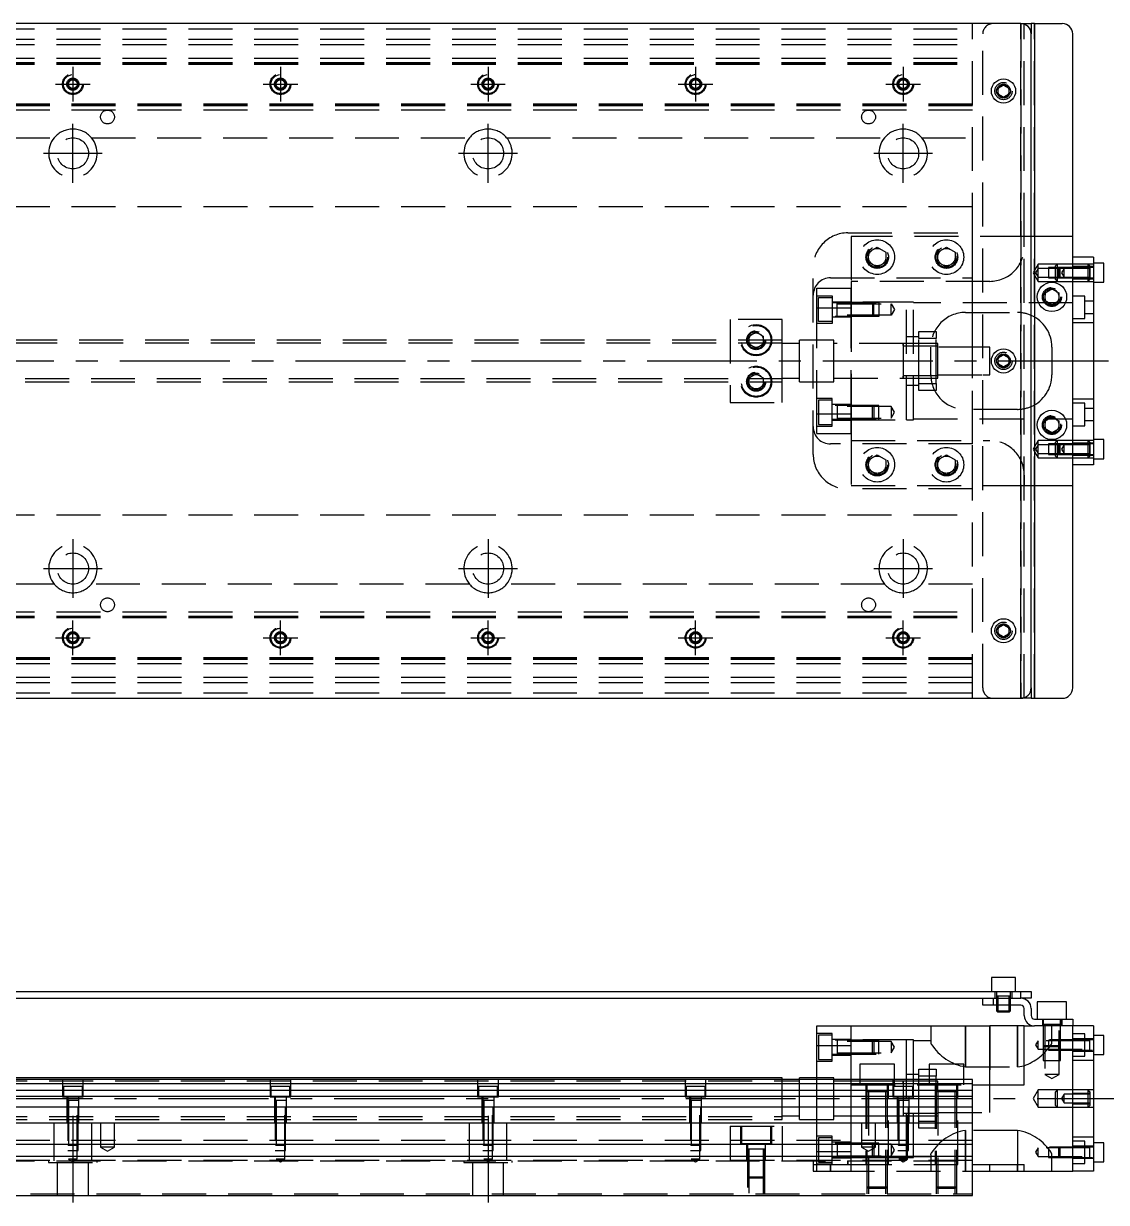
# Model space of a CAD drawing. Extents: x -28 to 973, y -273 to 112.
# Drawn here: x 502.7 to 815.7, y -243.2 to 97.5 of the extents above; entities that cross this region are included whole.
import ezdxf

# ---------------------------------------------------------------- set-up
doc = ezdxf.new("R2010")
doc.units = 0
doc.linetypes.add('CENTER', pattern=[50.8, 31.75, -6.35, 6.35, -6.35])
doc.linetypes.add('DASHED', pattern=[19.05, 12.7, -6.35])
doc.layers.get('0').update_dxf_attribs({"linetype": 'CONTINUOUS'})
doc.layers.add('CENTER', color=1, linetype='CENTER')

msp = doc.modelspace()

# ---------------------------------------------------------------- linework, layer by layer
at = {"color": 7, "linetype": 'CONTINUOUS'}
for p, q in [((791, 97.5), (3, 97.5)), ((791, 97.5), (794, 97.5)), ((794, 97.5), (794, 94.5)), ((795, 97.5), (794, 97.5)), ((795, 97.5), (795, -97.5)), ((795, 97.5), (803, 97.5)), ((794, -94.5), (794, 94.5)), ((806, -94.5), (806, 94.5)), ((784.5, 78.866026), (786, 79.73205)), ((784.5, 77.133974), (784.5, 78.866026)), ((786, 79.73205), (787.5, 78.866026)), ((787.5, 78.866026), (787.5, 77.133974)), ((786, 76.26795), (784.5, 77.133974)), ((787.5, 77.133974), (786, 76.26795)), ((806, -36), (806, 36)), ((812, 30), (806, 30)), ((812, 30), (812, -30)), ((815, 28.25), (812, 28.25)), ((815, 22.75), (815, 28.25)), ((811, 23.999994), (811, 24.00051)), ((798, 19.6547), (800, 20.809402)), ((800, 20.809402), (802, 19.6547)), ((812, 22.75), (815, 22.75)), ((798, 17.3453), (798, 19.6547)), ((800, 16.190598), (798, 17.3453)), ((802, 17.3453), (800, 16.190598)), ((802, 19.6547), (802, 17.3453)), ((784.5, 0.866026), (786, 1.73205)), ((784.5, -0.866026), (784.5, 0.866026)), ((786, 1.73205), (787.5, 0.866026)), ((787.5, 0.866026), (787.5, -0.866026)), ((786, -1.73205), (784.5, -0.866026)), ((787.5, -0.866026), (786, -1.73205)), ((798, -17.3453), (800, -16.190598)), ((800, -16.190598), (802, -17.3453)), ((798, -19.6547), (798, -17.3453)), ((800, -20.809402), (798, -19.6547)), ((802, -19.6547), (800, -20.809402)), ((802, -17.3453), (802, -19.6547)), ((815, -22.75), (812, -22.75)), ((815, -28.25), (815, -22.75)), ((811, -27.000006), (811, -26.99949)), ((812, -30), (806, -30)), ((812, -28.25), (815, -28.25)), ((784.5, -77.133974), (786, -76.26795)), ((784.5, -78.866026), (784.5, -77.133974)), ((786, -76.26795), (787.5, -77.133974)), ((787.5, -77.133974), (787.5, -78.866026)), ((786, -79.73205), (784.5, -78.866026)), ((787.5, -78.866026), (786, -79.73205)), ((794, -94.5), (794, -97.5)), ((3, -97.5), (791, -97.5)), ((794, -97.5), (791, -97.5)), ((794, -97.5), (795, -97.5)), ((795, -97.5), (803, -97.5)), ((789.5, -178.21), (782.5, -178.21)), ((782.5, -178.21), (782.5, -182.21)), ((789.5, -182.21), (789.5, -178.21)), ((497, -182.21), (791, -182.21)), ((791, -184.21), (791, -182.21)), ((791, -182.21), (794, -182.21)), ((794, -182.21), (794, -184.21)), ((497, -184.21), (783, -184.21)), ((780, -186.21), (780, -184.21)), ((783, -186.21), (780, -186.21)), ((783, -184.21), (783, -186.21)), ((783, -184.21), (791, -184.21)), ((783, -184.21), (791, -184.21)), ((791, -186.21), (783, -186.21)), ((784, -186.21), (784, -187.86)), ((784.35, -186.21), (784.35, -188.21)), ((787.65, -188.21), (787.65, -186.21)), ((788, -187.86), (788, -186.21)), ((794, -184.21), (791, -184.21)), ((792, -189.21), (792, -187.21)), ((794, -187.21), (794, -189.21)), ((804.25, -185.21), (795.75, -185.21)), ((795.75, -185.21), (795.75, -190.21)), ((804.25, -190.21), (804.25, -185.21)), ((784, -187.86), (788, -187.86)), ((784, -187.86), (784.35, -188.21)), ((787.65, -188.21), (784.35, -188.21)), ((787.65, -188.21), (788, -187.86)), ((795, -190.21), (803, -190.21)), ((803, -192.21), (803, -190.21)), ((803, -190.21), (806, -190.21)), ((806, -190.21), (806, -192.21)), ((732, -197.88029), (732, -192.21)), ((732, -192.21), (742, -192.21)), ((742, -192.21), (782, -192.21)), ((742, -207.71), (742, -192.21)), ((782, -209.21), (782, -192.21)), ((792, -192.21), (782, -192.21)), ((792, -209.21), (792, -192.21)), ((792, -192.21), (795, -192.21)), ((803, -192.21), (795, -192.21)), ((806, -192.21), (803, -192.21)), ((812, -192.21), (806, -192.21)), ((806, -234.21), (806, -192.21)), ((812, -192.21), (812, -234.21)), ((815, -194.96), (812, -194.96)), ((815, -200.46), (815, -194.96)), ((732, -207.71), (732, -197.88029)), ((732, -197.88029), (742, -197.88029)), ((812, -200.46), (815, -200.46)), ((754.5, -203.21), (744.5, -203.21)), ((744.5, -203.21), (744.5, -207.71)), ((754.5, -207.71), (754.5, -203.21)), ((774.5, -203.21), (764.5, -203.21)), ((764.5, -203.21), (764.5, -207.71)), ((774.5, -207.71), (774.5, -203.21)), ((722, -207.21), (490.5, -207.21)), ((777, -207.71), (490.5, -207.71)), ((722, -207.71), (722, -207.21)), ((727, -207.71), (727, -207.21)), ((732, -207.21), (727, -207.21)), ((777, -241.21), (777, -207.71)), ((777, -208.962272), (490.5, -208.962272)), ((490.5, -210.73668), (777, -210.73668)), ((757, -208.209994), (757, -209.21)), ((758, -208.96), (757, -208.96)), ((761.5, -208.96), (758, -208.96)), ((764.5, -208.96), (761.5, -208.96)), ((766.5, -208.96), (764.5, -208.96)), ((767, -208.96), (766.5, -208.96)), ((777, -209.21), (792, -209.21)), ((777, -212.633076), (490.5, -212.633076)), ((777, -215.687372), (490.5, -215.687372)), ((757, -217.46), (767, -217.46)), ((17, -220.21), (777, -220.21)), ((777, -226.51), (17, -226.51)), ((815, -225.96), (812, -225.96)), ((815, -231.46), (815, -225.96)), ((777, -229.91), (17, -229.91)), ((812, -231.46), (815, -231.46)), ((777, -232.21), (792, -232.21)), ((777, -234.21), (782, -234.21)), ((782, -234.21), (782, -232.21)), ((782, -234.21), (792, -234.21)), ((792, -234.21), (792, -232.21)), ((792, -234.21), (806, -234.21)), ((812, -234.21), (806, -234.21)), ((17, -241.21), (777, -241.21))]:
    msp.add_line(p, q, dxfattribs=at)
at = {"color": 3, "linetype": 'DASHED'}
for p, q in [((17, 96), (777, 96)), ((777, -97.5), (777, 97.5)), ((791, -97.5), (791, 97.5)), ((791, 97.5), (791, -97.5)), ((792, -97.5), (792, 97.5)), ((795, -97.5), (795, 97.5)), ((17, 93), (777, 93)), ((780, -94.5), (780, 94.5)), ((17, 91.5), (777, 91.5)), ((17, 87.5), (777, 87.5)), ((17, 86.247728), (777, 86.247728)), ((17, 86.1147), (777, 86.1147)), ((17, 86.1), (777, 86.1)), ((17, 85.8), (777, 85.8)), ((515.75, 80.721688), (517, 81.443376)), ((515.75, 79.278312), (515.75, 80.721688)), ((517, 78.556624), (515.75, 79.278312)), ((517, 81.443376), (518.25, 80.721688)), ((518.25, 79.278312), (517, 78.556624)), ((518.25, 80.721688), (518.25, 79.278312)), ((518.477374, 80.25955), (518.5, 80)), ((575.5, 80), (575.516134, 80.21941)), ((575.75, 80.721688), (577, 81.443376)), ((575.75, 79.278312), (575.75, 80.721688)), ((577, 78.556624), (575.75, 79.278312)), ((577, 81.443376), (578.25, 80.721688)), ((578.25, 79.278312), (577, 78.556624)), ((578.25, 80.721688), (578.25, 79.278312)), ((635.75, 80.721688), (637, 81.443376)), ((635.75, 79.278312), (635.75, 80.721688)), ((637, 78.556624), (635.75, 79.278312)), ((637, 81.443376), (638.25, 80.721688)), ((638.25, 79.278312), (637, 78.556624)), ((638.25, 80.721688), (638.25, 79.278312)), ((638.477374, 80.25955), (638.5, 80)), ((695.75, 80.721688), (697, 81.443376)), ((695.75, 79.278312), (695.75, 80.721688)), ((697, 78.556624), (695.75, 79.278312)), ((697, 81.443376), (698.25, 80.721688)), ((698.25, 79.278312), (697, 78.556624)), ((698.25, 80.721688), (698.25, 79.278312)), ((698.477374, 80.25955), (698.5, 80)), ((755.75, 80.721688), (757, 81.443376)), ((755.75, 79.278312), (755.75, 80.721688)), ((757, 78.556624), (755.75, 79.278312)), ((757, 81.443376), (758.25, 80.721688)), ((758.25, 79.278312), (757, 78.556624)), ((758.25, 80.721688), (758.25, 79.278312)), ((758.477374, 80.25955), (758.5, 80)), ((787.973226, 78.326156), (788, 78)), ((777, 74.2), (17, 74.2)), ((777, 73.9), (17, 73.9)), ((777, 73.8853), (17, 73.8853)), ((777, 73.752272), (17, 73.752272)), ((777, 72.5), (17, 72.5)), ((402.361903, 64.5), (511.638097, 64.5)), ((522.361903, 64.5), (631.638097, 64.5)), ((642.361903, 64.5), (751.638098, 64.5)), ((762.361902, 64.5), (777, 64.5)), ((777, 44.5), (17, 44.5)), ((741, 37), (777, 37)), ((742, 36), (742, 23)), ((792, 36), (742, 36)), ((777, 24), (777, 37)), ((794, 36), (792, 36)), ((792, 33), (792, 36)), ((806, 36), (794, 36)), ((747, 31.443376), (749.5, 32.886752)), ((747, 28.556624), (747, 31.443376)), ((749.5, 32.886752), (752, 31.443376)), ((752, 31.443376), (752, 28.556624)), ((767, 31.443376), (769.5, 32.886752)), ((767, 28.556624), (767, 31.443376)), ((769.5, 32.886752), (772, 31.443376)), ((772, 31.443376), (772, 28.556624)), ((746.5, 30), (746.520026, 30.346056)), ((749.5, 27.113248), (747, 28.556624)), ((752, 28.556624), (749.5, 27.113248)), ((769.5, 27.113248), (767, 28.556624)), ((772, 28.556624), (769.5, 27.113248)), ((772.477798, 30.364306), (772.5, 30)), ((796, 28), (794.556624, 25.5)), ((796, 26.75), (796, 28)), ((801.5, 28), (796, 28)), ((801.5, 28), (801, 27.5)), ((801, 26.999994), (801, 27.5)), ((801.5, 28), (801.5, 26.999994)), ((806, 28), (801.5, 28)), ((810.5, 28), (806, 28)), ((810.5, 27), (810.5, 28)), ((811, 27.5), (810.5, 28)), ((812, 28), (810.5, 28)), ((811, 27.5), (811, 27.140536)), ((731, -27), (731, 27)), ((736, 24), (777, 24)), ((777, 4), (777, 24)), ((794.556624, 25.5), (796, 23)), ((796, 26.75), (795.278312, 25.5)), ((795.278312, 25.5), (796, 24.25)), ((796, 24.25), (796, 26.75)), ((799, 26.75), (796, 26.75)), ((796, 23), (796, 24.25)), ((796, 24.25), (799, 24.25)), ((799, 26.999994), (799, 24.000006)), ((802.249994, 26.999994), (799, 26.999994)), ((802, 26.75), (799, 26.75)), ((799, 24.25), (802, 24.25)), ((799, 24.000006), (802.249994, 24.000006)), ((801, 24.000006), (801, 26.999994)), ((801, 23.5), (801, 24.000006)), ((801.5, 26.999994), (801.5, 24.000006)), ((801.5, 24.000006), (801.5, 23)), ((802.25, 27), (802, 26.75)), ((802, 24.25), (802, 26.75)), ((806, 26.75), (802, 26.75)), ((802, 24.25), (806, 24.25)), ((802, 24.25), (802.25, 24)), ((806, 26.999994), (802.249994, 26.999994)), ((802.249994, 24.000006), (806, 24.000006)), ((802.25, 27), (802.25, 24)), ((806, 27), (802.25, 27)), ((802.25, 24), (806, 24)), ((803.5, 26.75), (802.778312, 25.5)), ((802.778312, 25.5), (803.5, 24.25)), ((803.5, 24.25), (803.5, 26.75)), ((812, 27.25), (806, 27.25)), ((811, 27), (806, 27)), ((811, 26.75), (806, 26.75)), ((806, 24.25), (811, 24.25)), ((806, 24), (811, 24)), ((810.5, 26.75), (810.5, 27)), ((810.5, 24.25), (810.5, 26.75)), ((810.5, 24), (810.5, 24.25)), ((810.5, 23), (810.5, 24)), ((811, 27), (810.995, 27)), ((810.995, 24), (811, 24)), ((811, 27.140536), (811, 27)), ((811, 26.875392), (811, 27)), ((811, 27), (811, 26.875392)), ((812, 27), (811, 27)), ((811.005, 27), (811, 27)), ((811, 24.124608), (811, 26.875392)), ((811, 26.875392), (811, 25.498804)), ((811, 25.498804), (811, 24.124608)), ((811, 24), (811, 24.124608)), ((811, 24.124608), (811, 24)), ((811, 24), (811, 23.859464)), ((811, 24), (812, 24)), ((811, 24), (811.005, 24)), ((811, 23.859464), (811, 23.5)), ((732, 21), (742, 21)), ((732, 15.32971), (732, 21)), ((782, 23), (742, 23)), ((742, 23), (742, 15.32971)), ((742, 15.32971), (742, 21)), ((796, 23), (801.5, 23)), ((801, 23.5), (801.5, 23)), ((801.5, 23), (806, 23)), ((806, 23.75), (812, 23.75)), ((806, 23), (810.5, 23)), ((810.5, 23), (811, 23.5)), ((810.5, 23), (812, 23)), ((732, 18.849242), (736.5, 18.849242)), ((732.5, 11.349242), (732.5, 18.349242)), ((732.5, 18.349242), (736.5, 18.349242)), ((736.5, 18.849242), (736.5, 10.849242)), ((736.5, 17.099242), (742, 17.099242)), ((797.5, 18.5), (797.52689, 18.865682)), ((809.5, 18.75), (806, 18.75)), ((809.5, 12.25), (809.5, 18.75)), ((812, 17.25), (809.5, 17.25)), ((732, 15.32971), (742, 15.32971)), ((732, -15.32971), (732, 15.32971)), ((736.5, 16.849238), (750, 16.849238)), ((737.9, 12.849238), (737.9, 16.849248)), ((737.9, 16.499242), (753.5, 16.499242)), ((758, 17), (742, 17)), ((758, 17), (742, 17)), ((748.15, 16.849238), (742, 16.849238)), ((742, -15.32971), (742, 15.32971)), ((742, 15.32971), (742, -15.32971)), ((748.15, 16.849242), (748.15, 12.849242)), ((748.15, 16.849242), (748.5, 16.499242)), ((750, 16.849238), (748.15, 16.849238)), ((748.5, 13.199242), (748.5, 16.499242)), ((750, 16.849238), (750, 12.849248)), ((753.5, 13.199242), (753.5, 16.499242)), ((753.5, 16.499242), (754.452628, 14.849242)), ((754.452628, 14.849242), (753.5, 13.199242)), ((758, -17), (758, 17)), ((760, 17), (758, 17)), ((760, -17), (760, 17)), ((806, 16.75), (760, 16.75)), ((775, 14), (790, 14)), ((809.5, 13.75), (812, 13.75)), ((707, 12), (707, -12)), ((722, 12), (707, 12)), ((722, 6), (722, 12)), ((736.5, 10.849242), (732, 10.849242)), ((736.5, 11.349242), (732.5, 11.349242)), ((750, 12.849248), (736.5, 12.849248)), ((742, 12.599242), (736.5, 12.599242)), ((753.5, 13.199242), (737.9, 13.199242)), ((748.5, 13.199242), (748.15, 12.849242)), ((806, 12.25), (809.5, 12.25)), ((812, 11), (806, 11)), ((712.5, 7.1547), (714.5, 8.309402)), ((712.5, 4.8453), (712.5, 7.1547)), ((714.5, 8.309402), (716.5, 7.1547)), ((716.5, 7.1547), (716.5, 4.8453)), ((761.5, 7), (758, 7)), ((761.5, 8.5), (766.5, 8.5)), ((761.5, 6.5), (761.5, 8.5)), ((766.5, 8.5), (766.5, 6.5)), ((722, 6), (427, 6)), ((722, 5.125), (427, 5.125)), ((712, 6), (712.018502, 6.303588)), ((714.5, 3.690598), (712.5, 4.8453)), ((716.5, 4.8453), (714.5, 3.690598)), ((722, -6), (722, 6)), ((727, 5), (722, 5)), ((727, -6), (727, 6)), ((732, 6), (727, 6)), ((727, -6), (727, 6)), ((737, 6), (727, 6)), ((737, -6), (737, 6)), ((737, -6), (737, 6)), ((757.005, 5), (737, 5)), ((756.995, 5), (737, 5)), ((766.5, 5), (756.995, 5)), ((757.005, 5), (756.995, 5)), ((757, 5.000006), (757, -5.000006)), ((757, 5.000006), (757, -5.000006)), ((757, 4.43509), (757, 5)), ((757, 5), (757, 4.435078)), ((757, 4.435078), (757, -4.43509)), ((767, 4.25), (757, 4.25)), ((766.5, 5), (757.005, 5)), ((766.5, 6.5), (761.5, 6.5)), ((761.5, -6.5), (761.5, 6.5)), ((765, -4), (765, 4)), ((766.5, -6.5), (766.5, 6.5)), ((767, 5), (766.5, 5)), ((767, -5), (767, 5)), ((780, 4), (767, 4)), ((777, -4), (777, 4)), ((782, 4), (780, 4)), ((782, -4), (782, 4)), ((800, 4), (800, -4)), ((787.973226, 0.326156), (788, 0)), ((427, -5.125), (722, -5.125)), ((427, -6), (722, -6)), ((712, -6), (712.018502, -5.696412)), ((712.5, -4.8453), (714.5, -3.690598)), ((712.5, -7.1547), (712.5, -4.8453)), ((714.5, -3.690598), (716.5, -4.8453)), ((716.5, -4.8453), (716.5, -7.1547)), ((722, -5), (727, -5)), ((722, -12), (722, -6)), ((727, -6), (732, -6)), ((727, -6), (737, -6)), ((737, -5), (757.005, -5)), ((737, -5), (756.995, -5)), ((756.995, -5), (766.5, -5)), ((756.995, -5), (757.005, -5)), ((757, -4.25), (767, -4.25)), ((757, -5), (757, -4.435078)), ((757, -4.43509), (757, -5)), ((757.005, -5), (766.5, -5)), ((761.5, -6.5), (766.5, -6.5)), ((761.5, -8.5), (761.5, -6.5)), ((766.5, -5), (767, -5)), ((766.5, -6.5), (766.5, -8.5)), ((767, -4), (780, -4)), ((777, -24), (777, -4)), ((780, -4), (782, -4)), ((714.5, -8.309402), (712.5, -7.1547)), ((716.5, -7.1547), (714.5, -8.309402)), ((758, -7), (761.5, -7)), ((766.5, -8.5), (761.5, -8.5)), ((707, -12), (722, -12)), ((736.5, -10.849242), (732, -10.849242)), ((732.5, -11.349242), (732.5, -18.349242)), ((736.5, -11.349242), (732.5, -11.349242)), ((736.5, -18.849242), (736.5, -10.849242)), ((742, -12.599242), (736.5, -12.599242)), ((750, -12.849248), (736.5, -12.849248)), ((737.9, -12.849238), (737.9, -16.849248)), ((753.5, -13.199242), (737.9, -13.199242)), ((748.15, -16.849242), (748.15, -12.849242)), ((748.5, -13.199242), (748.15, -12.849242)), ((748.5, -13.199242), (748.5, -16.499242)), ((750, -16.849238), (750, -12.849248)), ((753.5, -13.199242), (753.5, -16.499242)), ((754.452628, -14.849242), (753.5, -13.199242)), ((806, -11), (812, -11)), ((809.5, -12.25), (806, -12.25)), ((809.5, -18.75), (809.5, -12.25)), ((732, -15.32971), (742, -15.32971)), ((732, -21), (732, -15.32971)), ((736.5, -16.849238), (750, -16.849238)), ((737.9, -16.499242), (753.5, -16.499242)), ((742, -21), (742, -15.32971)), ((742, -15.32971), (742, -23)), ((742, -17), (758, -17)), ((742, -17), (758, -17)), ((748.15, -16.849242), (748.5, -16.499242)), ((753.5, -16.499242), (754.452628, -14.849242)), ((758, -17), (760, -17)), ((760, -16.75), (806, -16.75)), ((790, -14), (775, -14)), ((812, -13.75), (809.5, -13.75)), ((732, -18.849242), (736.5, -18.849242)), ((732.5, -18.349242), (736.5, -18.349242)), ((736.5, -17.099242), (742, -17.099242)), ((802.483582, -18.213962), (802.5, -18.5)), ((806, -18.75), (809.5, -18.75)), ((809.5, -17.25), (812, -17.25)), ((732, -21), (742, -21)), ((742, -23), (782, -23)), ((742, -23), (742, -36)), ((796, -23), (794.556624, -25.5)), ((796, -24.25), (796, -23)), ((801.5, -23), (796, -23)), ((801.5, -23), (801, -23.5)), ((801, -24.000006), (801, -23.5)), ((801.5, -23), (801.5, -24.000006)), ((806, -23), (801.5, -23)), ((810.5, -23), (806, -23)), ((812, -23.75), (806, -23.75)), ((810.5, -24), (810.5, -23)), ((811, -23.5), (810.5, -23)), ((812, -23), (810.5, -23)), ((811, -23.5), (811, -23.859464)), ((777, -24), (736, -24)), ((747, -28.556624), (749.5, -27.113248)), ((749.5, -27.113248), (752, -28.556624)), ((767, -28.556624), (769.5, -27.113248)), ((769.5, -27.113248), (772, -28.556624)), ((777, -37), (777, -24)), ((794.556624, -25.5), (796, -28)), ((796, -24.25), (795.278312, -25.5)), ((795.278312, -25.5), (796, -26.75)), ((796, -26.75), (796, -24.25)), ((799, -24.25), (796, -24.25)), ((796, -28), (796, -26.75)), ((796, -26.75), (799, -26.75)), ((799, -24.000006), (799, -26.999994)), ((802.249994, -24.000006), (799, -24.000006)), ((802, -24.25), (799, -24.25)), ((799, -26.75), (802, -26.75)), ((799, -26.999994), (802.249994, -26.999994)), ((801, -26.999994), (801, -24.000006)), ((801, -27.5), (801, -26.999994)), ((801.5, -24.000006), (801.5, -26.999994)), ((801.5, -26.999994), (801.5, -28)), ((802.25, -24), (802, -24.25)), ((802, -26.75), (802, -24.25)), ((806, -24.25), (802, -24.25)), ((802, -26.75), (806, -26.75)), ((802, -26.75), (802.25, -27)), ((806, -24.000006), (802.249994, -24.000006)), ((802.249994, -26.999994), (806, -26.999994)), ((802.25, -24), (802.25, -27)), ((806, -24), (802.25, -24)), ((802.25, -27), (806, -27)), ((803.5, -24.25), (802.778312, -25.5)), ((802.778312, -25.5), (803.5, -26.75)), ((803.5, -26.75), (803.5, -24.25)), ((811, -24), (806, -24)), ((811, -24.25), (806, -24.25)), ((806, -26.75), (811, -26.75)), ((806, -27), (811, -27)), ((806, -27.25), (812, -27.25)), ((810.5, -24.25), (810.5, -24)), ((810.5, -26.75), (810.5, -24.25)), ((810.5, -27), (810.5, -26.75)), ((810.5, -28), (810.5, -27)), ((811, -24), (810.995, -24)), ((810.995, -27), (811, -27)), ((811, -23.859464), (811, -24)), ((811, -24.124608), (811, -24)), ((811, -24), (811, -24.124608)), ((811.005, -24), (811, -24)), ((812, -24), (811, -24)), ((811, -26.875392), (811, -24.124608)), ((811, -24.124608), (811, -25.501196)), ((811, -25.501196), (811, -26.875392)), ((811, -27), (811, -26.875392)), ((811, -26.875392), (811, -27)), ((811, -27), (811, -27.140536)), ((811, -27), (811.005, -27)), ((811, -27), (812, -27)), ((811, -27.140536), (811, -27.5)), ((746.5, -30), (746.520026, -29.653944)), ((747, -31.443376), (747, -28.556624)), ((752, -28.556624), (752, -31.443376)), ((767, -31.443376), (767, -28.556624)), ((772, -28.556624), (772, -31.443376)), ((772.477798, -29.635694), (772.5, -30)), ((796, -28), (801.5, -28)), ((801, -27.5), (801.5, -28)), ((801.5, -28), (806, -28)), ((806, -28), (810.5, -28)), ((810.5, -28), (811, -27.5)), ((810.5, -28), (812, -28)), ((749.5, -32.886752), (747, -31.443376)), ((752, -31.443376), (749.5, -32.886752)), ((769.5, -32.886752), (767, -31.443376)), ((772, -31.443376), (769.5, -32.886752)), ((792, -33), (792, -36)), ((777, -37), (741, -37)), ((742, -36), (792, -36)), ((792, -36), (794, -36)), ((794, -36), (806, -36)), ((17, -44.5), (777, -44.5)), ((511.638097, -64.5), (402.361903, -64.5)), ((631.638097, -64.5), (522.361903, -64.5)), ((751.638098, -64.5), (642.361903, -64.5)), ((777, -64.5), (762.361902, -64.5)), ((17, -72.5), (777, -72.5)), ((17, -73.752272), (777, -73.752272)), ((17, -73.8853), (777, -73.8853)), ((17, -73.9), (777, -73.9)), ((17, -74.2), (777, -74.2)), ((777, -73.752272), (777, -72.5)), ((787.973226, -77.673844), (788, -78)), ((515.75, -79.278312), (517, -78.556624)), ((515.75, -80.721688), (515.75, -79.278312)), ((517, -81.443376), (515.75, -80.721688)), ((517, -78.556624), (518.25, -79.278312)), ((518.25, -80.721688), (517, -81.443376)), ((518.25, -79.278312), (518.25, -80.721688)), ((518.477374, -79.74045), (518.5, -80)), ((575.75, -79.278312), (577, -78.556624)), ((575.75, -80.721688), (575.75, -79.278312)), ((577, -81.443376), (575.75, -80.721688)), ((577, -78.556624), (578.25, -79.278312)), ((578.25, -80.721688), (577, -81.443376)), ((578.25, -79.278312), (578.25, -80.721688)), ((578.477374, -79.74045), (578.5, -80)), ((635.75, -79.278312), (637, -78.556624)), ((635.75, -80.721688), (635.75, -79.278312)), ((637, -81.443376), (635.75, -80.721688)), ((637, -78.556624), (638.25, -79.278312)), ((638.25, -80.721688), (637, -81.443376)), ((638.25, -79.278312), (638.25, -80.721688)), ((638.477374, -79.74045), (638.5, -80)), ((695.75, -79.278312), (697, -78.556624)), ((695.75, -80.721688), (695.75, -79.278312)), ((697, -81.443376), (695.75, -80.721688)), ((697, -78.556624), (698.25, -79.278312)), ((698.25, -80.721688), (697, -81.443376)), ((698.25, -79.278312), (698.25, -80.721688)), ((698.477374, -79.74045), (698.5, -80)), ((755.5, -80), (755.516134, -79.78059)), ((755.75, -79.278312), (757, -78.556624)), ((755.75, -80.721688), (755.75, -79.278312)), ((757, -81.443376), (755.75, -80.721688)), ((757, -78.556624), (758.25, -79.278312)), ((758.25, -80.721688), (757, -81.443376)), ((758.25, -79.278312), (758.25, -80.721688)), ((777, -85.8), (17, -85.8)), ((777, -86.1), (17, -86.1)), ((777, -86.1147), (17, -86.1147)), ((777, -86.247728), (17, -86.247728)), ((777, -87.5), (17, -87.5)), ((777, -91.5), (17, -91.5)), ((777, -93), (17, -93)), ((777, -96), (17, -96)), ((783.5, -182.21), (783.5, -184.21)), ((788.000006, -183.61), (783.999994, -183.61)), ((788.000006, -183.61), (783.999994, -183.61)), ((784, -182.21), (784, -186.21)), ((784.35, -183.61), (784.35, -186.21)), ((787.65, -186.21), (787.65, -183.61)), ((788, -186.21), (788, -182.21)), ((788.5, -184.21), (788.5, -182.21)), ((780, -184.21), (783, -184.21)), ((784.000006, -184.21), (784.000006, -186.21)), ((787.999994, -186.21), (787.999994, -184.21)), ((797.25, -190.21), (797.25, -192.21)), ((797.500006, -190.21), (797.500006, -202.21)), ((802.499994, -202.21), (802.499994, -190.21)), ((802.75, -192.21), (802.75, -190.21)), ((765, -192.21), (765, -196.944622)), ((775, -204.014212), (775, -192.21)), ((775, -192.21), (775, -204.014212)), ((782, -192.21), (782, -209.21)), ((790, -192.21), (790, -204.014212)), ((790, -204.014212), (790, -192.21)), ((802.500006, -191.81), (797.499994, -191.81)), ((797.9, -191.81), (797.9, -206.21)), ((800, -196.944622), (800, -192.21)), ((802.1, -206.21), (802.1, -191.81)), ((736.5, -194.360758), (732, -194.360758)), ((732.5, -194.860758), (732.5, -198.360758)), ((736.5, -194.860758), (732.5, -194.860758)), ((736.5, -202.360758), (736.5, -194.360758)), ((742, -196.110758), (736.5, -196.110758)), ((750, -196.360762), (736.5, -196.360762)), ((737.9, -196.360752), (737.9, -200.360762)), ((737.9, -196.360752), (737.9, -200.360762)), ((753.5, -196.710758), (737.9, -196.710758)), ((758, -196.21), (742, -196.21)), ((748.15, -198.360758), (748.15, -196.360758)), ((748.5, -196.710758), (748.15, -196.360758)), ((748.5, -196.710758), (748.5, -198.360758)), ((750, -200.360752), (750, -196.360762)), ((753.5, -196.710758), (753.5, -198.360758)), ((754.452628, -198.360758), (753.5, -196.710758)), ((758, -207.71), (758, -196.21)), ((760, -196.21), (758, -196.21)), ((760, -207.71), (760, -196.21)), ((765, -196.46), (760, -196.46)), ((765, -196.944622), (765.03311, -197.166202)), ((765.03311, -197.166202), (765.13006, -197.42654)), ((796, -196.46), (795.278312, -197.71)), ((796, -198.96), (796, -196.46)), ((811, -196.46), (796, -196.46)), ((799, -196.210006), (799, -199.209994)), ((812, -196.210006), (799, -196.210006)), ((799.840926, -197.487602), (799.9594, -197.192522)), ((799.9594, -197.192522), (800, -196.944622)), ((802.25, -196.21), (802, -196.46)), ((802, -198.96), (802, -196.46)), ((802.25, -196.21), (802.25, -199.21)), ((809.5, -194.46), (806, -194.46)), ((812, -195.96), (806, -195.96)), ((809.5, -200.96), (809.5, -194.46)), ((811, -199.210006), (811, -196.209994)), ((732.5, -198.360758), (732.5, -201.860758)), ((736.5, -200.360752), (750, -200.360752)), ((736.5, -200.610758), (742, -200.610758)), ((737.9, -200.010758), (753.5, -200.010758)), ((748.15, -200.360758), (748.15, -198.360758)), ((748.15, -200.360758), (748.5, -200.010758)), ((748.5, -198.360758), (748.5, -200.010758)), ((753.5, -198.360758), (753.5, -200.010758)), ((753.5, -200.010758), (754.452628, -198.360758)), ((795.278312, -197.71), (796, -198.96)), ((796, -198.96), (811, -198.96)), ((797.5, -197.81), (802.5, -197.81)), ((797.5, -197.81), (797.9, -198.21)), ((802.1, -198.21), (797.9, -198.21)), ((799, -199.209994), (812, -199.209994)), ((802, -198.96), (802.25, -199.21)), ((802.1, -198.21), (802.5, -197.81)), ((806, -199.46), (812, -199.46)), ((806, -200.96), (809.5, -200.96)), ((732, -202.360758), (736.5, -202.360758)), ((732.5, -201.860758), (736.5, -201.860758)), ((775, -204.014212), (790, -204.014212)), ((790, -204.014212), (792.000156, -203.7137)), ((797.500006, -202.21), (802.499994, -202.21)), ((812, -202.21), (806, -202.21)), ((514, -207.71), (514, -212.71)), ((520, -212.71), (520, -207.71)), ((574, -207.71), (574, -212.71)), ((580, -212.71), (580, -207.71)), ((634, -207.71), (634, -212.71)), ((640, -212.71), (640, -207.71)), ((694, -207.71), (694, -212.71)), ((700, -212.71), (700, -207.71)), ((722, -213.21), (722, -207.71)), ((727, -213.21), (727, -207.71)), ((737, -207.21), (732, -207.21)), ((732, -220.21), (732, -207.71)), ((737, -207.71), (737, -207.21)), ((737, -213.21), (737, -207.71)), ((742, -209.21), (742, -207.71)), ((744.5, -207.71), (744.5, -209.21)), ((754, -207.71), (754, -212.71)), ((754.5, -209.21), (754.5, -207.71)), ((761.5, -206.21), (758, -206.21)), ((758, -209.21), (758, -207.71)), ((760, -212.71), (760, -207.71)), ((761.5, -204.71), (764.5, -204.71)), ((761.5, -206.71), (761.5, -204.71)), ((764.5, -206.71), (761.5, -206.71)), ((761.5, -207.71), (761.5, -206.71)), ((761.5, -209.21), (761.5, -207.71)), ((764.5, -204.71), (766.5, -204.71)), ((766.5, -206.71), (764.5, -206.71)), ((764.5, -207.71), (764.5, -209.21)), ((766.5, -204.71), (766.5, -206.71)), ((766.5, -207.71), (766.5, -206.71)), ((766.5, -209.21), (766.5, -207.71)), ((774.5, -209.21), (774.5, -207.71)), ((800, -206.21), (797.9, -206.21)), ((797.9, -206.21), (800, -207.422436)), ((802.1, -206.21), (800, -206.21)), ((800, -207.422436), (802.1, -206.21)), ((72, -208.085), (722, -208.085)), ((519.75, -209.71), (514.25, -209.71)), ((514.25, -209.71), (514.25, -212.71)), ((519.75, -212.71), (519.75, -209.71)), ((579.75, -209.71), (574.25, -209.71)), ((574.25, -209.71), (574.25, -212.71)), ((579.75, -212.71), (579.75, -209.71)), ((639.75, -209.71), (634.25, -209.71)), ((634.25, -209.71), (634.25, -212.71)), ((639.75, -212.71), (639.75, -209.71)), ((699.75, -209.71), (694.25, -209.71)), ((694.25, -209.71), (694.25, -212.71)), ((699.75, -212.71), (699.75, -209.71)), ((727, -208.21), (722, -208.21)), ((742, -208.21), (737, -208.21)), ((744.5, -208.21), (742, -208.21)), ((742, -220.21), (742, -209.21)), ((742, -209.21), (777, -209.21)), ((754.5, -208.21), (744.5, -208.21)), ((746.25, -209.21), (746.25, -232.21)), ((752.500006, -211.21), (746.499994, -211.21)), ((746.500006, -209.21), (746.500006, -240.71)), ((747, -211.21), (747, -240.71)), ((752, -240.71), (752, -211.21)), ((752.499994, -240.71), (752.499994, -209.21)), ((752.75, -232.21), (752.75, -209.21)), ((759.75, -209.71), (754.25, -209.71)), ((754.25, -209.71), (754.25, -212.71)), ((757, -208.21), (754.5, -208.21)), ((757, -208.21), (756.995, -208.21)), ((757, -208.21), (757, -208.774922)), ((757, -208.211002), (757, -208.21)), ((758, -208.21), (757, -208.21)), ((757.005, -208.21), (757, -208.21)), ((757, -208.774038), (757, -208.211002)), ((757, -208.774922), (757, -209.209226)), ((757, -209.209226), (757, -218.21)), ((761.5, -208.21), (758, -208.21)), ((758, -209.71), (758, -209.21)), ((758, -212.71), (758, -209.71)), ((759.75, -212.71), (759.75, -209.71)), ((764.5, -208.21), (761.5, -208.21)), ((761.5, -219.71), (761.5, -209.21)), ((766.5, -208.21), (764.5, -208.21)), ((766.25, -209.21), (766.25, -232.21)), ((772.500006, -211.21), (766.499994, -211.21)), ((767, -208.21), (766.5, -208.21)), ((766.500006, -209.21), (766.500006, -240.71)), ((767, -209.21), (767, -208.21)), ((767, -211.21), (767, -209.21)), ((767, -211.21), (767, -240.71)), ((772, -240.71), (772, -211.21)), ((772.499994, -240.71), (772.499994, -209.21)), ((772.75, -232.21), (772.75, -209.21)), ((782, -213.21), (782, -209.21)), ((796, -210.71), (794.556624, -213.21)), ((796, -215.71), (796, -210.71)), ((801.5, -210.71), (796, -210.71)), ((801.5, -210.71), (801, -211.21)), ((801, -215.21), (801, -211.21)), ((801.5, -210.71), (801.5, -215.71)), ((806, -210.71), (801.5, -210.71)), ((810.5, -210.71), (806, -210.71)), ((810.5, -215.71), (810.5, -210.71)), ((811, -211.21), (810.5, -210.71)), ((812, -210.71), (810.5, -210.71)), ((811, -211.21), (811, -215.21)), ((514, -212.71), (520, -212.71)), ((515.25, -212.71), (515.25, -220.21)), ((515.5, -212.71), (515.5, -228.21)), ((518.5, -213.71), (515.5, -213.71)), ((515.75, -213.71), (515.75, -230.71)), ((518.25, -230.71), (518.25, -213.71)), ((518.5, -228.21), (518.5, -212.71)), ((518.5, -213.71), (518.5, -213.705)), ((518.5, -213.715), (518.5, -213.71)), ((518.75, -220.21), (518.75, -212.71)), ((574, -212.71), (580, -212.71)), ((575.25, -212.71), (575.25, -220.21)), ((575.5, -212.71), (575.5, -228.21)), ((578.5, -213.71), (575.5, -213.71)), ((575.75, -213.71), (575.75, -230.71)), ((578.25, -230.71), (578.25, -213.71)), ((578.5, -228.21), (578.5, -212.71)), ((578.5, -213.71), (578.5, -213.705)), ((578.5, -213.715), (578.5, -213.71)), ((578.75, -220.21), (578.75, -212.71)), ((634, -212.71), (640, -212.71)), ((635.25, -212.71), (635.25, -220.21)), ((635.5, -212.71), (635.5, -228.21)), ((638.5, -213.71), (635.5, -213.71)), ((635.75, -213.71), (635.75, -230.71)), ((638.25, -230.71), (638.25, -213.71)), ((638.5, -228.21), (638.5, -212.71)), ((638.5, -213.71), (638.5, -213.705)), ((638.5, -213.715), (638.5, -213.71)), ((638.75, -220.21), (638.75, -212.71)), ((694, -212.71), (700, -212.71)), ((695.25, -212.71), (695.25, -220.21)), ((695.5, -212.71), (695.5, -228.21)), ((698.5, -213.71), (695.5, -213.71)), ((695.75, -213.71), (695.75, -230.71)), ((698.25, -230.71), (698.25, -213.71)), ((698.5, -228.21), (698.5, -212.71)), ((698.5, -213.71), (698.5, -213.705)), ((698.5, -213.715), (698.5, -213.71)), ((698.75, -220.21), (698.75, -212.71)), ((722, -219.21), (722, -213.21)), ((727, -219.21), (727, -213.21)), ((737, -219.21), (737, -213.21)), ((754, -212.71), (760, -212.71)), ((755.25, -212.71), (755.25, -220.21)), ((755.5, -212.71), (755.5, -228.21)), ((758.5, -213.71), (755.5, -213.71)), ((755.75, -213.71), (755.75, -230.71)), ((758, -213.21), (758, -212.71)), ((758, -230.21), (758, -213.21)), ((758.25, -230.71), (758.25, -213.71)), ((758.5, -228.21), (758.5, -212.71)), ((758.75, -220.21), (758.75, -212.71)), ((760, -213.21), (760, -212.71)), ((760, -230.21), (760, -213.21)), ((782, -217.21), (782, -213.21)), ((794.556624, -213.21), (796, -215.71)), ((803.5, -211.96), (802.778312, -213.21)), ((802.778312, -213.21), (803.5, -214.46)), ((803.5, -214.46), (803.5, -211.96)), ((806, -211.96), (803.5, -211.96)), ((803.5, -214.46), (806, -214.46)), ((811, -211.710006), (806, -211.710006)), ((811, -211.96), (806, -211.96)), ((806, -214.46), (811, -214.46)), ((767, -217.21), (782, -217.21)), ((796, -215.71), (801.5, -215.71)), ((801, -215.21), (801.5, -215.71)), ((801.5, -215.71), (806, -215.71)), ((806, -214.709994), (811, -214.709994)), ((806, -215.71), (810.5, -215.71)), ((810.5, -215.71), (811, -215.21)), ((810.5, -215.71), (812, -215.71)), ((72, -218.335), (722, -218.335)), ((72, -219.21), (722, -219.21)), ((511.638098, -231.21), (511.638098, -220.21)), ((522.361902, -220.21), (522.361902, -231.21)), ((525, -220.21), (525, -227.21)), ((529, -227.21), (529, -220.21)), ((631.638098, -231.21), (631.638098, -220.21)), ((642.361902, -220.21), (642.361902, -231.21)), ((707, -221.21), (707, -231.21)), ((707, -221.21), (722, -221.21)), ((710, -221.21), (710, -226.21)), ((710.25, -221.21), (710.25, -226.21)), ((718.75, -226.21), (718.75, -221.21)), ((719, -226.21), (719, -221.21)), ((722, -218.21), (727, -218.21)), ((722, -221.21), (722, -231.21)), ((727, -219.21), (732, -219.21)), ((732, -219.21), (737, -219.21)), ((732, -226.51), (732, -220.21)), ((737, -218.21), (742, -218.21)), ((742, -218.21), (746.5, -218.21)), ((742, -226.51), (742, -220.21)), ((745, -220.21), (745, -227.21)), ((746.5, -218.21), (757.005, -218.21)), ((749, -227.21), (749, -220.21)), ((756.995, -218.21), (766.5, -218.21)), ((757, -218.208998), (757, -218.21)), ((757.005, -218.21), (766.5, -218.21)), ((761.5, -219.71), (766.5, -219.71)), ((761.5, -221.71), (761.5, -219.71)), ((766.5, -218.21), (767, -218.21)), ((736.5, -224.059242), (732, -224.059242)), ((732.5, -224.559242), (732.5, -226.51)), ((736.5, -224.559242), (732.5, -224.559242)), ((736.5, -232.059242), (736.5, -224.059242)), ((766.5, -221.71), (761.5, -221.71)), ((790, -222.405788), (775, -222.405788)), ((775, -234.21), (775, -222.405788)), ((775, -222.405788), (775, -232.21)), ((790, -222.405788), (790, -234.21)), ((806, -224.21), (812, -224.21)), ((777, -225.36), (17, -225.36)), ((515.5, -226.46), (518.5, -226.46)), ((515.5, -226.46), (515.55, -226.51)), ((515.5, -228.21), (518.5, -228.21)), ((515.500006, -226.460006), (515.500006, -226.51)), ((515.55, -226.51), (515.75, -226.71)), ((518.25, -226.71), (515.75, -226.71)), ((518.25, -226.71), (518.45, -226.51)), ((518.45, -226.51), (518.5, -226.46)), ((518.499994, -226.51), (518.499994, -226.460006)), ((529, -227.21), (525, -227.21)), ((525, -227.21), (527, -228.3647)), ((527, -228.3647), (529, -227.21)), ((575.5, -226.46), (578.5, -226.46)), ((575.5, -226.46), (575.55, -226.51)), ((575.5, -228.21), (578.5, -228.21)), ((575.500006, -226.460006), (575.500006, -226.51)), ((575.55, -226.51), (575.75, -226.71)), ((578.25, -226.71), (575.75, -226.71)), ((578.25, -226.71), (578.45, -226.51)), ((578.45, -226.51), (578.5, -226.46)), ((578.499994, -226.51), (578.499994, -226.460006)), ((635.5, -226.46), (638.5, -226.46)), ((635.5, -226.46), (635.55, -226.51)), ((635.5, -228.21), (638.5, -228.21)), ((635.500006, -226.460006), (635.500006, -226.51)), ((635.55, -226.51), (635.75, -226.71)), ((638.25, -226.71), (635.75, -226.71)), ((638.25, -226.71), (638.45, -226.51)), ((638.45, -226.51), (638.5, -226.46)), ((638.499994, -226.51), (638.499994, -226.460006)), ((695.5, -226.46), (698.5, -226.46)), ((695.5, -226.46), (695.55, -226.51)), ((695.5, -228.21), (698.5, -228.21)), ((695.500006, -226.460006), (695.500006, -226.51)), ((695.55, -226.51), (695.75, -226.71)), ((698.25, -226.71), (695.75, -226.71)), ((698.25, -226.71), (698.45, -226.51)), ((698.45, -226.51), (698.5, -226.46)), ((698.499994, -226.51), (698.499994, -226.460006)), ((710, -226.21), (719, -226.21)), ((711.75, -226.21), (711.75, -231.21)), ((717.000006, -227.81), (711.999994, -227.81)), ((712, -226.21), (712, -226.51)), ((712.000006, -226.21), (712.000006, -240.71)), ((712.4, -227.81), (712.4, -240.71)), ((716.6, -240.71), (716.6, -227.81)), ((716.999994, -240.71), (716.999994, -226.21)), ((717, -226.51), (717, -226.21)), ((717.25, -231.21), (717.25, -226.21)), ((732, -228.53971), (732, -226.51)), ((732.5, -226.51), (732.5, -228.059242)), ((732.5, -228.059242), (732.5, -229.91)), ((742, -225.809242), (736.5, -225.809242)), ((750, -226.059248), (736.5, -226.059248)), ((737.9, -226.059238), (737.9, -230.059248)), ((753.5, -226.409242), (737.9, -226.409242)), ((742, -229.91), (742, -226.51)), ((749, -227.21), (745, -227.21)), ((745, -227.21), (747, -228.3647)), ((747, -228.3647), (749, -227.21)), ((748.15, -228.059242), (748.15, -226.059242)), ((748.5, -226.409242), (748.15, -226.059242)), ((748.15, -230.059242), (748.15, -228.059242)), ((748.5, -226.409242), (748.5, -228.059242)), ((748.5, -228.059242), (748.5, -229.709242)), ((750, -230.059238), (750, -226.059248)), ((753.5, -226.409242), (753.5, -228.059242)), ((754.452628, -228.059242), (753.5, -226.409242)), ((753.5, -228.059242), (753.5, -229.709242)), ((753.5, -229.709242), (754.452628, -228.059242)), ((755.5, -226.46), (758.5, -226.46)), ((755.5, -226.46), (755.75, -226.71)), ((755.5, -228.21), (758.5, -228.21)), ((758.25, -226.71), (755.75, -226.71)), ((758.25, -226.71), (758.5, -226.46)), ((796, -227.46), (795.278312, -228.71)), ((796, -229.96), (796, -227.46)), ((811, -227.46), (796, -227.46)), ((799, -227.210006), (799, -230.209994)), ((812, -227.210006), (799, -227.210006)), ((802.25, -227.21), (802, -227.46)), ((802, -229.96), (802, -227.46)), ((802.25, -227.21), (802.25, -230.21)), ((809.5, -225.46), (806, -225.46)), ((812, -226.96), (806, -226.96)), ((809.5, -231.96), (809.5, -225.46)), ((811, -230.210006), (811, -227.209994)), ((777, -231.06), (17, -231.06)), ((17, -231.21), (777, -231.21)), ((510, -231.21), (510, -231.71)), ((518.25, -230.71), (515.75, -230.71)), ((515.75, -230.71), (517, -231.431688)), ((517, -231.431688), (518.25, -230.71)), ((524, -231.71), (524, -231.21)), ((578.25, -230.71), (575.75, -230.71)), ((575.75, -230.71), (577, -231.431688)), ((577, -231.431688), (578.25, -230.71)), ((630, -231.21), (630, -231.71)), ((638.25, -230.71), (635.75, -230.71)), ((635.75, -230.71), (637, -231.431688)), ((637, -231.431688), (638.25, -230.71)), ((644, -231.71), (644, -231.21)), ((698.25, -230.71), (695.75, -230.71)), ((695.75, -230.71), (697, -231.431688)), ((697, -231.431688), (698.25, -230.71)), ((731, -231.21), (731, -232.21)), ((732, -228.53971), (742, -228.53971)), ((732, -229.91), (732, -228.53971)), ((732, -231.21), (732, -229.91)), ((732, -234.21), (732, -231.21)), ((732.5, -229.91), (732.5, -231.21)), ((732.5, -231.21), (732.5, -231.559242)), ((732.5, -231.559242), (736.5, -231.559242)), ((736.5, -230.059238), (750, -230.059238)), ((736.5, -230.309242), (742, -230.309242)), ((737.9, -229.709242), (753.5, -229.709242)), ((741, -232.21), (741, -231.21)), ((741, -231.21), (741, -232.21)), ((742, -232.21), (742, -229.91)), ((742, -230.21), (746.5, -230.21)), ((746.5, -230.21), (758, -230.21)), ((748.15, -230.059242), (748.5, -229.709242)), ((758.25, -230.71), (755.75, -230.71)), ((755.75, -230.71), (757, -231.431688)), ((757, -231.431688), (758.25, -230.71)), ((758, -230.21), (760, -230.21)), ((760, -229.96), (765, -229.96)), ((765, -229.475378), (765.03311, -229.253798)), ((765, -229.475378), (765, -234.21)), ((765.03311, -229.253798), (765.13006, -228.99346)), ((795.278312, -228.71), (796, -229.96)), ((796, -229.96), (811, -229.96)), ((799, -230.209994), (812, -230.209994)), ((799.96689, -229.253798), (799.86994, -228.99346)), ((800, -229.475378), (799.96689, -229.253798)), ((800, -234.21), (800, -229.475378)), ((802, -229.96), (802.25, -230.21)), ((806, -230.46), (812, -230.46)), ((510, -231.71), (524, -231.71)), ((512.5, -231.71), (512.5, -241.21)), ((521.5, -241.21), (521.5, -231.71)), ((630, -231.71), (644, -231.71)), ((632.5, -231.71), (632.5, -241.21)), ((641.5, -241.21), (641.5, -231.71)), ((731, -232.21), (741, -232.21)), ((731, -232.21), (731, -234.21)), ((731, -234.21), (736, -234.21)), ((732, -232.059242), (736.5, -232.059242)), ((736, -234.21), (736, -232.21)), ((736, -232.21), (736, -234.21)), ((736, -234.21), (777, -234.21)), ((741, -232.21), (777, -232.21)), ((742, -234.21), (742, -232.21)), ((775, -232.21), (775, -234.21)), ((790, -234.21), (790, -232.21)), ((806, -231.96), (809.5, -231.96)), ((712, -235.81), (717, -235.81)), ((712, -235.81), (712.4, -236.21)), ((716.6, -236.21), (712.4, -236.21)), ((716.6, -236.21), (717, -235.81)), ((28.499992, -240.71), (777, -240.71)), ((746.5, -238.71), (752.5, -238.71)), ((746.5, -238.71), (747, -239.21)), ((752, -239.21), (747, -239.21)), ((752, -239.21), (752.5, -238.71)), ((766.5, -238.71), (772.5, -238.71)), ((766.5, -238.71), (767, -239.21)), ((772, -239.21), (767, -239.21)), ((772, -239.21), (772.5, -238.71))]:
    msp.add_line(p, q, dxfattribs=at)
for centre, radius in [((517, 80), 3), ((517, 80), 2.75), ((577, 80), 3), ((577, 80), 2.75), ((637, 80), 3), ((637, 80), 2.75), ((697, 80), 3), ((697, 80), 2.75), ((757, 80), 3), ((757, 80), 2.75), ((517, 80), 1.75), ((517, 80), 1.5), ((517, 80), 1.25), ((577, 80), 1.75), ((577, 80), 1.5), ((577, 80), 1.25), ((637, 80), 1.75), ((637, 80), 1.5), ((637, 80), 1.25), ((697, 80), 1.75), ((697, 80), 1.5), ((697, 80), 1.25), ((757, 80), 1.75), ((757, 80), 1.5), ((757, 80), 1.25), ((786, 78), 2.5), ((786, 78), 2), ((527, 70.5), 2), ((747, 70.5), 2), ((517, 60), 4.5), ((637, 60), 4.5), ((757, 60), 4.5), ((749.5, 30), 5), ((769.5, 30), 5), ((749.5, 30), 3.25), ((749.5, 30), 3), ((749.5, 30), 2.5), ((769.5, 30), 3.25), ((769.5, 30), 3), ((769.5, 30), 2.5), ((800, 18.5), 2.75), ((800, 18.5), 2.5), ((714.5, 6), 4.5), ((714.5, 6), 4.25), ((714.5, 6), 2.75), ((714.5, 6), 2.5), ((714.5, 6), 2.1), ((786, 0), 2.5), ((786, 0), 2), ((714.5, -6), 4.5), ((714.5, -6), 4.25), ((714.5, -6), 2.75), ((714.5, -6), 2.5), ((714.5, -6), 2.1), ((800, -18.5), 2.75), ((800, -18.5), 2.5), ((749.5, -30), 5), ((749.5, -30), 3.25), ((749.5, -30), 3), ((769.5, -30), 5), ((769.5, -30), 3.25), ((769.5, -30), 3), ((749.5, -30), 2.5), ((769.5, -30), 2.5), ((517, -60), 4.5), ((637, -60), 4.5), ((757, -60), 4.5), ((527, -70.5), 2), ((747, -70.5), 2), ((517, -80), 3), ((517, -80), 2.75), ((517, -80), 1.75), ((577, -80), 3), ((577, -80), 2.75), ((577, -80), 1.75), ((637, -80), 3), ((637, -80), 2.75), ((637, -80), 1.75), ((697, -80), 3), ((697, -80), 2.75), ((697, -80), 1.75), ((757, -80), 3), ((757, -80), 2.75), ((757, -80), 1.75), ((786, -78), 2.5), ((786, -78), 2), ((517, -80), 1.5), ((517, -80), 1.25), ((577, -80), 1.5), ((577, -80), 1.25), ((637, -80), 1.5), ((637, -80), 1.25), ((697, -80), 1.5), ((697, -80), 1.25), ((757, -80), 1.5), ((757, -80), 1.25)]:
    msp.add_circle(centre, radius, dxfattribs=at)
at = {"color": 7, "linetype": 'CONTINUOUS'}
for centre, radius in [((786, 78), 3.5), ((800, 18.5), 4.25), ((786, 0), 3.5), ((800, -18.5), 4.25), ((786, -78), 3.5)]:
    msp.add_circle(centre, radius, dxfattribs=at)
at = {"color": 3, "linetype": 'DASHED'}
for centre, radius, start, end in [((783, 94.5), 3, 90, 180), ((517, 60), 7, 40.005201, 139.994799), ((637, 60), 7, 40.005201, 139.994799), ((757, 60), 7, 40.005201, 139.994799), ((517, 60), 7, 139.994799, 40.005201), ((637, 60), 7, 139.994799, 40.005201), ((757, 60), 7, 139.994799, 40.005201), ((741, 27), 10, 90, 180), ((782, 33), 10, 270, 0), ((736, 19), 5, 90, 180), ((775, 4), 10, 90, 180), ((790, 4), 10, 66.421822, 90), ((790, 4), 10, 0, 66.421822), ((775, -4), 10, 180, 270), ((790, -4), 10, 293.578178, 0), ((790, -4), 10, 270, 293.578178), ((736, -19), 5, 180, 270), ((782, -33), 10, 0, 90), ((741, -27), 10, 180, 270), ((517, -60), 7, 319.994799, 220.005201), ((637, -60), 7, 319.994799, 220.005201), ((757, -60), 7, 319.994799, 220.005201), ((517, -60), 7, 220.005201, 319.994799), ((637, -60), 7, 220.005201, 319.994799), ((757, -60), 7, 220.005201, 319.994799), ((783, -94.5), 3, 180, 270), ((777.201275, -190.028539), 14.157848, 211.50258976, 261.05531002), ((786.046423, -188.165785), 16.648862, 290.9532474, 325.95062329), ((777.201275, -236.391461), 14.157848, 98.94468998, 148.49741024), ((787.798725, -236.391461), 14.157848, 31.50258976, 81.05531002)]:
    msp.add_arc(centre, radius, start, end, dxfattribs=at)
at = {"color": 7, "linetype": 'CONTINUOUS'}
for centre, radius, start, end in [((791, 94.5), 3, 0, 90), ((803, 94.5), 3, 0, 90), ((786, 78), 1.65, 155.380023, 180), ((786, 78), 1.65, 144.619977, 155.380023), ((786, 78), 1.65, 95.380023, 144.619977), ((786, 78), 1.65, 84.619977, 95.380023), ((786, 78), 1.65, 35.380023, 84.619977), ((786, 78), 1.65, 24.619977, 35.380023), ((786, 78), 1.65, 335.380023, 24.619977), ((786, 78), 1.65, 180, 204.619977), ((786, 78), 1.65, 204.619977, 215.380023), ((786, 78), 1.65, 215.380023, 264.619977), ((786, 78), 1.65, 264.619977, 275.380023), ((786, 78), 1.65, 275.380023, 324.619977), ((786, 78), 1.65, 324.619977, 335.380023), ((800, 18.5), 2.1, 102.24721, 137.75279), ((800, 18.5), 2.1, 77.75279, 102.24721), ((800, 18.5), 2.1, 42.24721, 77.75279), ((800, 18.5), 2.1, 162.24721, 180), ((800, 18.5), 2.1, 180, 197.75279), ((800, 18.5), 2.1, 137.75279, 162.24721), ((800, 18.5), 2.1, 197.75279, 222.24721), ((800, 18.5), 2.1, 222.24721, 257.75279), ((800, 18.5), 2.1, 282.24721, 317.75279), ((800, 18.5), 2.1, 17.75279, 42.24721), ((800, 18.5), 2.1, 317.75279, 342.24721), ((800, 18.5), 2.1, 342.24721, 17.75279), ((800, 18.5), 2.1, 257.75279, 282.24721), ((786, 0), 1.65, 155.380023, 180), ((786, 0), 1.65, 144.619977, 155.380023), ((786, 0), 1.65, 95.380023, 144.619977), ((786, 0), 1.65, 84.619977, 95.380023), ((786, 0), 1.65, 35.380023, 84.619977), ((786, 0), 1.65, 24.619977, 35.380023), ((786, 0), 1.65, 335.380023, 24.619977), ((786, 0), 1.65, 180, 204.619977), ((786, 0), 1.65, 204.619977, 215.380023), ((786, 0), 1.65, 215.380023, 264.619977), ((786, 0), 1.65, 264.619977, 275.380023), ((786, 0), 1.65, 275.380023, 324.619977), ((786, 0), 1.65, 324.619977, 335.380023), ((800, -18.5), 2.1, 102.24721, 137.75279), ((800, -18.5), 2.1, 77.75279, 102.24721), ((800, -18.5), 2.1, 42.24721, 77.75279), ((800, -18.5), 2.1, 162.24721, 180), ((800, -18.5), 2.1, 180, 197.75279), ((800, -18.5), 2.1, 137.75279, 162.24721), ((800, -18.5), 2.1, 197.75279, 222.24721), ((800, -18.5), 2.1, 222.24721, 257.75279), ((800, -18.5), 2.1, 282.24721, 317.75279), ((800, -18.5), 2.1, 17.75279, 42.24721), ((800, -18.5), 2.1, 317.75279, 342.24721), ((800, -18.5), 2.1, 342.24721, 17.75279), ((800, -18.5), 2.1, 257.75279, 282.24721), ((786, -78), 1.65, 155.380023, 180), ((786, -78), 1.65, 180, 204.619977), ((786, -78), 1.65, 144.619977, 155.380023), ((786, -78), 1.65, 95.380023, 144.619977), ((786, -78), 1.65, 84.619977, 95.380023), ((786, -78), 1.65, 35.380023, 84.619977), ((786, -78), 1.65, 24.619977, 35.380023), ((786, -78), 1.65, 335.380023, 24.619977), ((786, -78), 1.65, 204.619977, 215.380023), ((786, -78), 1.65, 215.380023, 264.619977), ((786, -78), 1.65, 264.619977, 275.380023), ((786, -78), 1.65, 275.380023, 324.619977), ((786, -78), 1.65, 324.619977, 335.380023), ((791, -94.5), 3, 270, 0), ((803, -94.5), 3, 270, 0), ((791, -187.21), 3, 0, 90), ((791, -187.21), 1, 0, 90), ((795, -189.21), 3, 180, 270), ((795, -189.21), 1, 180, 270)]:
    msp.add_arc(centre, radius, start, end, dxfattribs=at)
at = {"layer": 'CENTER', "color": 1, "linetype": 'CENTER'}
for p, q in [((517, 85), (517, 75)), ((577, 85), (577, 75)), ((637, 85), (637, 75)), ((697, 85), (697, 75)), ((757, 85), (757, 75)), ((512, 80), (522, 80)), ((572, 80), (582, 80)), ((632, 80), (642, 80)), ((692, 80), (702, 80)), ((752, 80), (762, 80)), ((517, 51.5), (517, 68.5)), ((637, 51.5), (637, 68.5)), ((757, 51.5), (757, 68.5)), ((508.5, 60), (525.5, 60)), ((628.5, 60), (645.5, 60)), ((748.5, 60), (765.5, 60)), ((-28.21745, 0), (827.622347, 0)), ((517, -51.5), (517, -68.5)), ((637, -51.5), (637, -68.5)), ((757, -51.5), (757, -68.5)), ((508.5, -60), (525.5, -60)), ((628.5, -60), (645.5, -60)), ((748.5, -60), (765.5, -60)), ((517, -85), (517, -75)), ((577, -85), (577, -75)), ((637, -85), (637, -75)), ((697, -85), (697, -75)), ((757, -85), (757, -75)), ((512, -80), (522, -80)), ((572, -80), (582, -80)), ((632, -80), (642, -80)), ((692, -80), (702, -80)), ((752, -80), (762, -80)), ((-17.038029, -213.21), (831.347774, -213.21)), ((517, -218.21), (517, -243.21)), ((637, -218.21), (637, -243.21))]:
    msp.add_line(p, q, dxfattribs=at)

doc.saveas('drawing.dxf')
